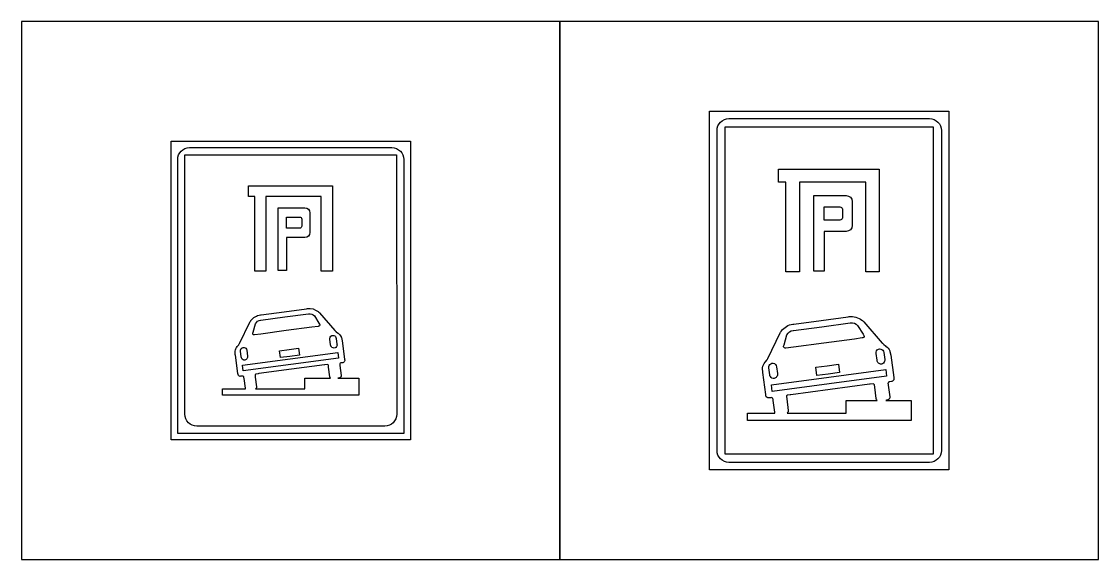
# Model space of a CAD drawing. Extents: x 0 to 1800, y -900 to 1350.
# Drawn here: x 0 to 1800, y -900 to 0 of the extents above; entities that cross this region are included whole.
import ezdxf

# ---------------------------------------------------------------- set-up
doc = ezdxf.new("R2010")
doc.units = 0
doc.header["$MEASUREMENT"] = 0

msp = doc.modelspace()

# ---------------------------------------------------------------- linework, layer by layer
for points in [[(0.0002, -899.9998), (900, -899.9998), (900, 0.0001), (0.0002, 0.0001)], [(900, -899.9998), (1800, -899.9998), (1800, 0.0001), (900, 0.0001)], [(1150, -749.9999), (1150, -149.9999), (1550, -149.9999), (1550, -749.9999)], [(1176, -723.9789), (1176, -175.9789), (1524, -175.9789), (1524, -723.9789)], [(250, -699.9999), (250, -200.0359), (649.998, -199.9999), (650, -699.9999)], [(1411.22, -269.0319), (1300.13, -269.0319), (1300.13, -418.5319), (1277.72, -418.5319), (1277.72, -269.0319), (1265.44, -269.0319), (1265.44, -247.2359), (1433.62, -247.2359), (1433.62, -269.0319), (1433.62, -418.5319), (1411.22, -418.5319)], [(501.01, -293.0049), (408.442, -293.0049), (408.442, -417.5789), (389.774, -417.5789), (389.774, -293.0049), (379.535, -293.0049), (379.535, -274.8429), (519.678, -274.8429), (519.678, -293.0049), (519.678, -417.5789), (501.01, -417.5789)], [(449.253, -564.4909), (528.735, -553.8729), (529.971, -563.1229), (450.128, -573.7889), (370.646, -584.4069), (369.409, -575.1549)], [(448.318, -560.2429), (432.681, -562.3319), (431.136, -550.7699), (447.135, -548.6319), (462.772, -546.5429), (464.316, -558.1059)], [(1347.98, -589.7409), (1329.22, -592.2479), (1327.36, -578.3719), (1346.56, -575.8069), (1365.33, -573.2999), (1367.18, -587.1769)], [(1349.1, -594.8389), (1444.49, -582.0969), (1445.97, -593.1969), (1350.15, -605.9969), (1254.77, -618.7389), (1253.29, -607.6369)]]:
    msp.add_lwpolyline(points, close=True)
for points in [[(1182.46, -162.4599), (1517.54, -162.4589, -0.413666), (1537.52, -182.4399), (1537.52, -717.5169, -0.41367), (1517.54, -737.4969), (1182.46, -737.4979, -0.413657), (1162.48, -717.5179), (1162.48, -182.4409, -0.413679)], [(261, -688.9999), (260.984, -230.9629, -0.413681), (280.966, -210.9809), (619.031, -210.9799, -0.413666), (639.013, -230.9619), (639, -688.9999)], [(626.998, -223.0019), (627.019, -657.0379, -0.413674), (607.038, -677.0199), (292.963, -677.0189, -0.413687), (272.981, -657.0369), (273, -223.0339)], [(1324.45, -332.2899), (1324.45, -291.1899), (1378.47, -291.1819, -0.413817), (1388.47, -301.1759), (1388.47, -341.1709, -0.41382), (1378.47, -351.1629), (1341.3, -351.1549), (1341.3, -417.5209), (1324.45, -417.5209)], [(428.711, -345.7159), (428.711, -311.4689), (473.726, -311.4619, -0.413817), (482.054, -319.7889), (482.055, -353.1159, -0.41382), (473.727, -361.4419), (442.747, -361.4369), (442.747, -416.7359), (428.711, -416.7359)], [(1341.3, -310.0219), (1367.96, -310.0179, -0.413809), (1371.95, -314.0159), (1371.95, -328.3279, -0.413777), (1367.96, -332.3249), (1341.3, -332.3209)], [(442.75, -327.1599), (464.962, -327.1569, -0.413809), (468.293, -330.4879), (468.293, -342.4149, -0.413777), (464.963, -345.7449), (442.75, -345.7419)], [(528.916, -596.9379), (563.952, -596.9379), (563.952, -625.1569), (473.576, -625.1569), (336.049, -625.1569), (336.049, -614.7399), (374.464, -614.7399, -0.0839809), (374.058, -613.4119), (371.884, -597.0189, 0.0167788), (371.605, -594.8709, 0.0547739), (371.512, -594.5459, 0.051418), (371.344, -594.2329, 0.274506), (369.169, -593.1779, 0.0282683), (368.756, -593.2329, -0.0215782), (368.433, -593.2759), (366.121, -593.5849), (365.7, -593.6409, -0.13433), (363.343, -592.8629, -0.197039), (361.863, -590.7909), (361.806, -590.5469), (361.575, -588.8129), (357.36, -558.0189), (357.339, -557.8529), (357.163, -552.3259, -0.0229895), (357.171, -551.8209, -0.0291314), (357.216, -551.3959, -0.123438), (360.63, -543.7949, -0.00662427), (360.908, -543.4199, -0.0166938), (361.037, -543.3199, 0.0613105), (361.228, -543.0419), (362.928, -540.7969), (363.005, -540.6179, 0.0179024), (363.195, -540.3409), (363.234, -540.2509, 0.0517764), (364.401, -538.4139), (381.564, -502.8309, -0.0602618), (382.981, -500.7929, 0.0129193), (383.154, -500.5179, 0.0089546), (383.41, -500.2299, -0.20169), (399.265, -490.7149), (400.651, -490.5299), (438.694, -485.4489), (476.376, -480.4139), (477.764, -480.2289, -0.20169), (495.559, -485.2499, 0.0089546), (495.881, -485.4589, 0.0129193), (496.122, -485.6799, -0.0602618), (498.022, -487.2739), (523.925, -517.1059, 0.0517764), (525.534, -518.5719), (525.594, -518.6479, 0.0179024), (525.85, -518.8659), (525.972, -519.0169), (528.201, -520.7379, 0.0613105), (528.458, -520.9549, -0.0166938), (528.609, -521.0189, -0.00662427), (528.976, -521.3069, -0.123438), (534.266, -527.7459, -0.0291314), (534.42, -528.1469, -0.0229895), (534.561, -528.6309), (535.842, -534.0089), (535.865, -534.1749), (539.88, -564.9949), (540.112, -566.7289), (540.12, -566.9799, -0.197039), (539.237, -569.3679, -0.13433), (537.167, -570.7359), (536.745, -570.7929), (534.433, -571.1029, -0.0215782), (534.111, -571.1459, 0.0282683), (533.698, -571.1999, 0.274506), (531.876, -572.7899, 0.051418), (531.796, -573.1359, 0.0547739), (531.791, -573.4729, 0.0167788), (532.085, -575.6189), (534.29, -592.0069, -0.417723), (530.68, -596.7079), (529.964, -596.7979)], [(439.875, -494.2849), (479.365, -489.0099), (479.836, -488.9469, -0.275893), (489.469, -492.4539), (497.123, -504.8819), (498.059, -506.3529), (498.111, -506.4319, -0.0468879), (498.206, -506.5859, -0.0327383), (498.312, -506.7399, -0.134398), (498.441, -507.8979, -0.282885), (496.662, -509.9019, -0.0048997), (496.303, -509.9499), (495.973, -509.9949), (485.276, -511.4239), (442.548, -517.0469), (400.202, -522.7879), (389.507, -524.2179), (389.176, -524.2599, -0.0048997), (388.816, -524.3089, -0.282885), (386.574, -522.8429, -0.134398), (386.395, -521.6889, -0.0327383), (386.455, -521.5139, -0.0468879), (386.508, -521.3389), (386.538, -521.2499), (387.056, -519.5839), (391.179, -505.5829, -0.275893), (399.553, -499.6729), (400.023, -499.6089)], [(1444.71, -633.7769), (1486.75, -633.7769), (1486.75, -667.6439), (1378.29, -667.6439), (1213.25, -667.6439), (1213.25, -655.1429), (1259.35, -655.1429, -0.0839809), (1258.86, -653.5479), (1256.25, -633.8739, 0.0167788), (1255.92, -631.2969, 0.0547739), (1255.81, -630.9069, 0.051418), (1255.61, -630.5319, 0.274506), (1253, -629.2649, 0.0282683), (1252.5, -629.3319, -0.0215782), (1252.11, -629.3839), (1249.34, -629.7539), (1248.83, -629.8199, -0.13433), (1246, -628.8879, -0.197039), (1244.23, -626.3999), (1244.16, -626.1079), (1243.88, -624.0259), (1238.82, -587.0709), (1238.8, -586.8719), (1238.59, -580.2399, -0.0229895), (1238.6, -579.6339, -0.0291314), (1238.65, -579.1229, -0.123438), (1242.75, -570.0009, -0.00662427), (1243.08, -569.5519, -0.0166938), (1243.24, -569.4319, 0.0613105), (1243.47, -569.0979), (1245.51, -566.4029), (1245.6, -566.1889, 0.0179024), (1245.83, -565.8559), (1245.87, -565.7489, 0.0517764), (1247.27, -563.5439), (1267.87, -520.8419, -0.0602618), (1269.57, -518.3959, 0.0129193), (1269.78, -518.0639, 0.0089546), (1270.09, -517.7209, -0.20169), (1289.11, -506.3009), (1290.78, -506.0789), (1336.43, -499.9809), (1381.65, -493.9389), (1383.32, -493.7169, -0.20169), (1404.68, -499.7429, 0.0089546), (1405.06, -499.9929, 0.0129193), (1405.35, -500.2579, -0.0602618), (1407.63, -502.1719), (1438.72, -537.9729, 0.0517764), (1440.65, -539.7319), (1440.72, -539.8229, 0.0179024), (1441.03, -540.0849), (1441.17, -540.2659), (1443.85, -542.3309, 0.0613105), (1444.16, -542.5919, -0.0166938), (1444.34, -542.6679, -0.00662427), (1444.78, -543.0139, -0.123438), (1451.13, -550.7409, -0.0291314), (1451.31, -551.2219, -0.0229895), (1451.48, -551.8039), (1453.02, -558.2569), (1453.05, -558.4559), (1457.86, -595.4429), (1458.14, -597.5229), (1458.15, -597.8249, -0.197039), (1457.09, -600.6909, -0.13433), (1454.61, -602.3339), (1454.1, -602.4009), (1451.33, -602.7729, -0.0215782), (1450.94, -602.8239, 0.0282683), (1450.45, -602.8909, 0.274506), (1448.26, -604.7979, 0.051418), (1448.16, -605.2129, 0.0547739), (1448.16, -605.6169, 0.0167788), (1448.51, -608.1929), (1451.16, -627.8599, -0.417723), (1446.82, -633.5019), (1445.96, -633.6089)], [(1337.85, -510.5859), (1385.24, -504.2549), (1385.81, -504.1799, -0.275893), (1397.37, -508.3879), (1406.55, -523.3029), (1407.68, -525.0669), (1407.74, -525.1619, -0.0468879), (1407.85, -525.3479, -0.0327383), (1407.98, -525.5319, -0.134398), (1408.13, -526.9229, -0.282885), (1406, -529.3269, -0.0048997), (1405.57, -529.3849), (1405.17, -529.4379), (1392.34, -531.1529), (1341.06, -537.9009), (1290.24, -544.7909), (1277.4, -546.5069), (1277.01, -546.5579, -0.0048997), (1276.58, -546.6159, -0.282885), (1273.88, -544.8569, -0.134398), (1273.67, -543.4739, -0.0327383), (1273.74, -543.2619, -0.0468879), (1273.8, -543.0529), (1273.84, -542.9449), (1274.46, -540.9459), (1279.41, -524.1439, -0.275893), (1289.46, -517.0509), (1290.02, -516.9759)], [(522.663, -546.3619, -0.198011), (518.767, -545.1999, -0.203449), (516.532, -541.1269), (515.245, -531.5489, -0.161732), (515.831, -527.9389, -0.36374), (521.901, -525.3629, -0.286711), (525.904, -530.0389), (527.218, -539.8669, -0.110025), (527.064, -542.4959, -0.303279)], [(373.299, -566.3129, -0.303279), (368.035, -563.7379, -0.110025), (367.198, -561.2429), (365.885, -551.4149, -0.286711), (368.521, -545.8499, -0.36374), (375.055, -546.7429, -0.161732), (376.566, -550.0719), (377.839, -559.6539, -0.203449), (376.752, -564.1699, -0.198011)], [(1437.2, -573.0819, -0.198011), (1432.53, -571.6879, -0.203449), (1429.85, -566.7999), (1428.3, -555.3049, -0.161732), (1429, -550.9739, -0.36374), (1436.29, -547.8819, -0.286711), (1441.09, -553.4929), (1442.67, -565.2879, -0.110025), (1442.48, -568.4419, -0.303279)], [(516.655, -596.9379, -0.16493), (515.462, -594.5429), (513.29, -578.4669), (512.862, -575.3289, 0.40958), (511.015, -573.8949), (507.056, -574.3389), (506.337, -574.4349), (451.198, -581.8009), (396.419, -589.1179), (395.7, -589.2139), (391.764, -589.8239, 0.40958), (390.357, -591.6929), (390.768, -594.8329), (392.892, -610.9139, -0.265599), (391.323, -614.7399), (473.576, -614.7399), (473.576, -596.9379)], [(1257.95, -597.0249, -0.303279), (1251.64, -593.9359, -0.110025), (1250.63, -590.9409), (1249.06, -579.1469, -0.286711), (1252.22, -572.4679, -0.36374), (1260.06, -573.5399, -0.161732), (1261.87, -577.5349), (1263.4, -589.0339, -0.203449), (1262.1, -594.4529, -0.198011)], [(1429.99, -633.7769, -0.16493), (1428.56, -630.9029), (1425.95, -611.6099), (1425.44, -607.8459, 0.40958), (1423.22, -606.1239), (1418.47, -606.6569), (1417.66, -606.7659), (1417.56, -606.7789), (1351.44, -615.6109), (1285.75, -624.3859), (1285.65, -624.3999), (1284.84, -624.5079), (1280.11, -625.2399, 0.40958), (1278.42, -627.4829), (1278.92, -631.2519), (1281.47, -650.5509, -0.265599), (1279.58, -655.1429), (1378.29, -655.1429), (1378.29, -633.7769)]]:
    msp.add_lwpolyline(points, format="xyb", close=True)

doc.saveas('drawing.dxf')
